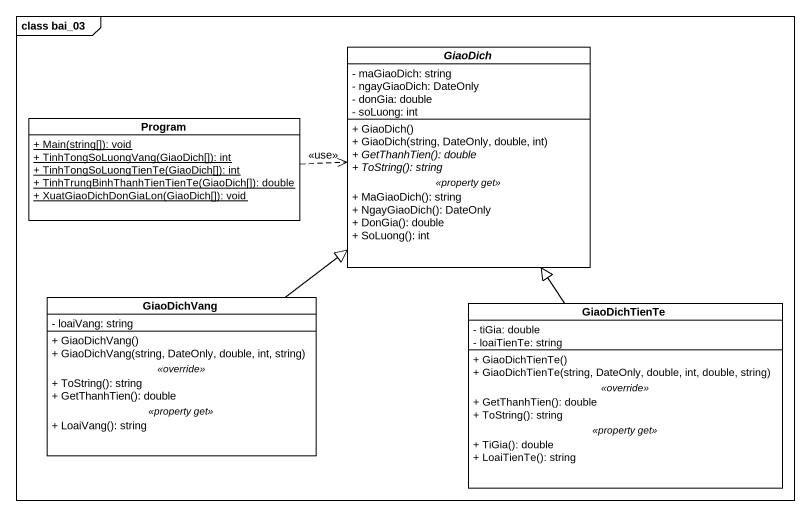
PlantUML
@startuml
mainframe class bai_03
hide circle
hide empty members
skinparam classAttributeIconSize 0
abstract class GiaoDich {
  - maGiaoDich: string
  - ngayGiaoDich: DateOnly
  - donGia: double
  - soLuong: int
  --
  + GiaoDich()
  + GiaoDich(string, DateOnly, double, int)
  {abstract} + GetThanhTien(): double
  {abstract} + ToString(): string
  .. <<property get>> ..
  + MaGiaoDich(): string
  + NgayGiaoDich(): DateOnly
  + DonGia(): double
  + SoLuong(): int
}
class Program {
  {static} + Main(string[]): void
  {static} + TinhTongSoLuongVang(GiaoDich[]): int
  {static} + TinhTongSoLuongTienTe(GiaoDich[]): int
  {static} + TinhTrungBinhThanhTienTienTe(GiaoDich[]): double
  {static} + XuatGiaoDichDonGiaLon(GiaoDich[]): void
}
class GiaoDichVang {
  - loaiVang: string
  --
  + GiaoDichVang()
  + GiaoDichVang(string, DateOnly, double, int, string)
  .. <<override>> ..
  + ToString(): string
  + GetThanhTien(): double
  .. <<property get>> ..
  + LoaiVang(): string
}
class GiaoDichTienTe {
  - tiGia: double
  - loaiTienTe: string
  --
  + GiaoDichTienTe()
  + GiaoDichTienTe(string, DateOnly, double, int, double, string)
  .. <<override>> ..
  + GetThanhTien(): double
  + ToString(): string
  .. <<property get>> ..
  + TiGia(): double
  + LoaiTienTe(): string
}
Program .right.> GiaoDich : <<use>>
GiaoDichVang -up-|> GiaoDich
GiaoDichTienTe -up-|> GiaoDich
@enduml
